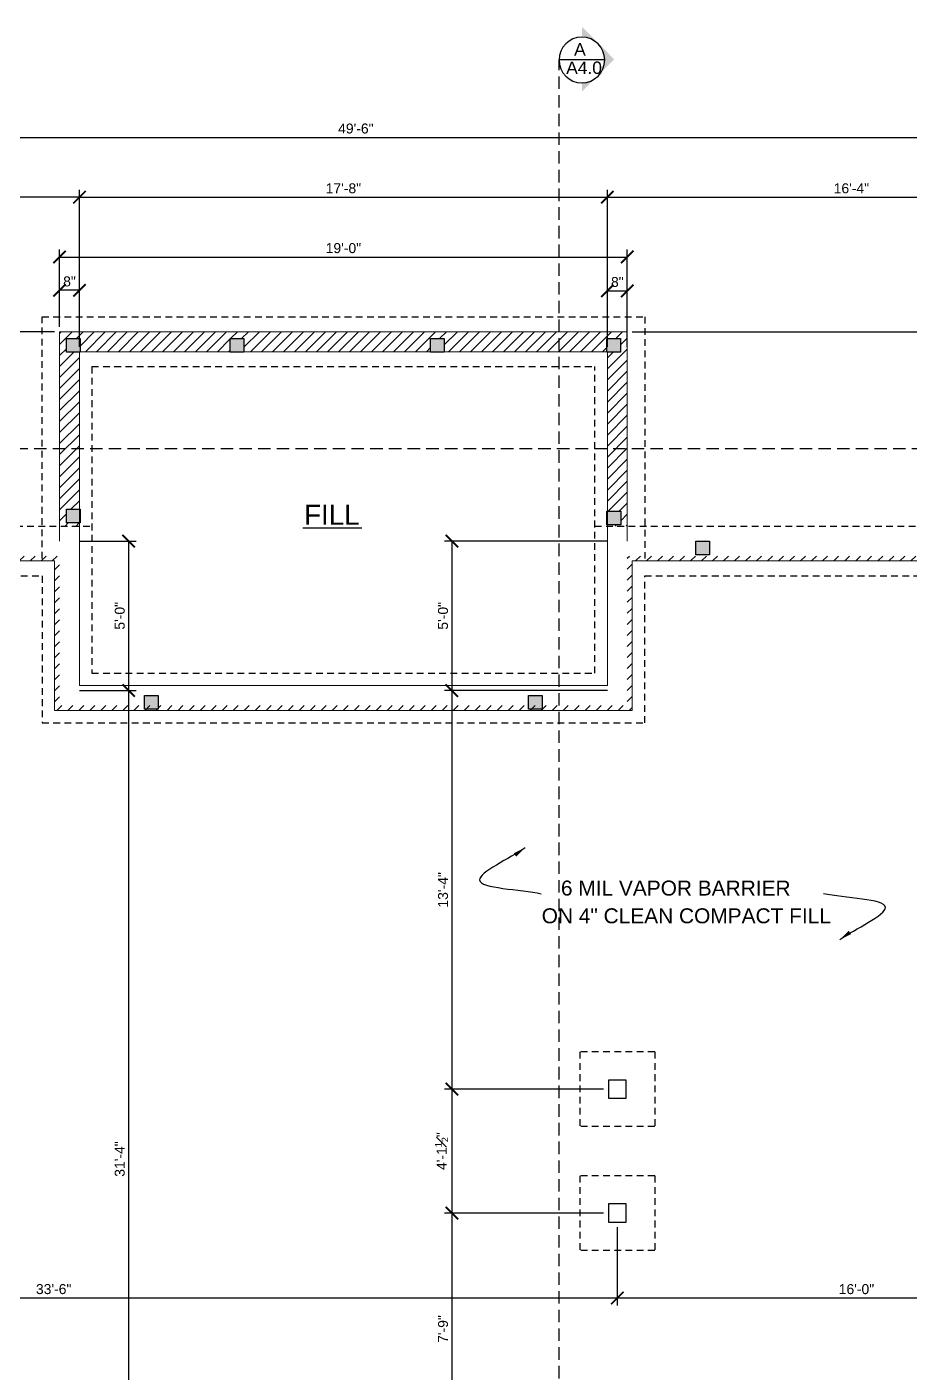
# Model space of a CAD drawing. Header units: inches. Extents: x -28708 to -16583, y 64755 to 66587.
# Drawn here: x -26101 to -25746, y 66046 to 66587 of the extents above; entities that cross this region are included whole.
import ezdxf

# ---------------------------------------------------------------- set-up
doc = ezdxf.new("R2010")
doc.units = ezdxf.units.IN
doc.header["$LTSCALE"] = 20
doc.header["$MEASUREMENT"] = 0
for name, pattern in [('HIDDEN', [0.375, 0.25, -0.125]), ('Large Dash Small Space', [12, 4.5, -3, 4.5]), ('Solid', [0])]:
    doc.linetypes.add(name, pattern=pattern)
for name, color, linetype in [('CALLOUTS', 4, 'Continuous'), ('COLUMNS', 4, 'Continuous'), ('DIM', 2, 'Continuous'), ('FOOTING', 5, 'Continuous'), ('HATCH', 9, 'Continuous'), ('TEXT', 3, 'Continuous')]:
    doc.layers.add(name, color=color, linetype=linetype)
doc.layers.add('SPWALL_OUTLINE', color=7, linetype='Continuous', lineweight=0)
doc.styles.add('0.25 INCH', font='arial.ttf', dxfattribs={"height": 4})
doc.styles.add('Arial', font='arial.ttf')
doc.dimstyles.new('0.25 INCH', dxfattribs={"dimtxt": 4, "dimasz": 5, "dimexe": 3, "dimexo": 2, "dimgap": 1.5, "dimtad": 1, "dimdec": 3, "dimzin": 3, "dimdsep": 46, "dimlunit": 4, "dimtxsty": '0.25 INCH', "dimblk": 'ARCHTICK', "dimcen": 0.09, "dimclrd": 95, "dimclre": 8, "dimclrt": 30, "dimadec": 0, "dimazin": 0, "dimtfac": 0.65, "dimtdec": 3, "dimtofl": 0, "dimtmove": 2, "dimatfit": 3, "dimfxl": 0.18, "dimfrac": 1, "dimtolj": 1, "dimtzin": 0, "dimlwd": -1, "dimlwe": -1, "dimarcsym": 0})
pattern_1 = [(45, (-1899.738, -4423.2097), (-2.20970869, 2.20970869), [])]

# ---------------------------------------------------------------- blocks, each defined once
blk = doc.blocks.new('_ArchTick')
at = {"color": 0, "linetype": 'ByBlock', "const_width": 0.15}
blk.add_lwpolyline([(-0.5, -0.5), (0.5, 0.5)], dxfattribs=at)
blk = doc.blocks.new('*D490')
at = {"layer": 'DEFPOINTS', "color": 0, "linetype": 'ByBlock', "lineweight": -2, "transparency": 16777216}
for p in [(-25859.94, 66494.22), (-26087.94, 66464.22), (-25859.94, 66464.22)]:
    blk.add_point(p, dxfattribs=at)
at = {"layer": 'DIM', "color": 8, "transparency": 16777216}
for p, q in [((-26087.94, 66466.22), (-26087.94, 66497.22)), ((-25859.94, 66466.22), (-25859.94, 66497.22))]:
    blk.add_line(p, q, dxfattribs=at)
at = {"layer": 'DIM', "color": 95, "transparency": 16777216}
blk.add_line((-26087.94, 66494.22), (-25859.94, 66494.22), dxfattribs=at)
at = {"layer": 'DIM', "color": 95, "linetype": 'ByBlock', "transparency": 16777216, "xscale": 5, "yscale": 5, "zscale": 5, "rotation": 180}
blk.add_blockref('_ArchTick', (-26087.94, 66494.22), dxfattribs=at)
at = {"layer": 'DIM', "color": 95, "linetype": 'ByBlock', "transparency": 16777216, "xscale": 5, "yscale": 5, "zscale": 5}
blk.add_blockref('_ArchTick', (-25859.94, 66494.22), dxfattribs=at)
at = {"layer": 'DIM', "color": 30, "linetype": 'ByBlock', "lineweight": -2, "transparency": 16777216, "insert": (-25973.94, 66497.77), "char_height": 4, "attachment_point": 5, "style": 'Arial'}
blk.add_mtext('\\A1;19\'-0"', dxfattribs=at)
blk = doc.blocks.new('*D491')
at = {"layer": 'DEFPOINTS', "color": 0, "linetype": 'ByBlock', "lineweight": -2, "transparency": 16777216}
for p in [(-26087.94, 66480.85), (-26087.94, 66464.22), (-26079.94, 66456.22)]:
    blk.add_point(p, dxfattribs=at)
at = {"layer": 'DIM', "color": 8, "transparency": 16777216}
for p, q in [((-26087.94, 66466.22), (-26087.94, 66483.85)), ((-26079.94, 66458.22), (-26079.94, 66483.85))]:
    blk.add_line(p, q, dxfattribs=at)
at = {"layer": 'DIM', "color": 95, "transparency": 16777216}
blk.add_line((-26079.94, 66480.85), (-26087.94, 66480.85), dxfattribs=at)
at = {"layer": 'DIM', "color": 95, "linetype": 'ByBlock', "transparency": 16777216, "xscale": 5, "yscale": 5, "zscale": 5, "rotation": 180}
blk.add_blockref('_ArchTick', (-26087.94, 66480.85), dxfattribs=at)
at = {"layer": 'DIM', "color": 95, "linetype": 'ByBlock', "transparency": 16777216, "xscale": 5, "yscale": 5, "zscale": 5}
blk.add_blockref('_ArchTick', (-26079.94, 66480.85), dxfattribs=at)
at = {"layer": 'DIM', "color": 30, "linetype": 'ByBlock', "lineweight": -2, "transparency": 16777216, "insert": (-26083.94, 66484.4), "char_height": 4, "attachment_point": 5, "style": 'Arial'}
blk.add_mtext('\\A1;8"', dxfattribs=at)
blk = doc.blocks.new('*D492')
at = {"layer": 'DEFPOINTS', "color": 0, "linetype": 'ByBlock', "lineweight": -2, "transparency": 16777216}
for p in [(-25859.94, 66480.63), (-25867.94, 66456.22), (-25859.94, 66456.22)]:
    blk.add_point(p, dxfattribs=at)
at = {"layer": 'DIM', "color": 8, "transparency": 16777216}
for p, q in [((-25867.94, 66458.22), (-25867.94, 66483.63)), ((-25859.94, 66458.22), (-25859.94, 66483.63))]:
    blk.add_line(p, q, dxfattribs=at)
at = {"layer": 'DIM', "color": 95, "transparency": 16777216}
blk.add_line((-25867.94, 66480.63), (-25859.94, 66480.63), dxfattribs=at)
at = {"layer": 'DIM', "color": 95, "linetype": 'ByBlock', "transparency": 16777216, "xscale": 5, "yscale": 5, "zscale": 5, "rotation": 180}
blk.add_blockref('_ArchTick', (-25867.94, 66480.63), dxfattribs=at)
at = {"layer": 'DIM', "color": 95, "linetype": 'ByBlock', "transparency": 16777216, "xscale": 5, "yscale": 5, "zscale": 5}
blk.add_blockref('_ArchTick', (-25859.94, 66480.63), dxfattribs=at)
at = {"layer": 'DIM', "color": 30, "linetype": 'ByBlock', "lineweight": -2, "transparency": 16777216, "insert": (-25863.94, 66484.17), "char_height": 4, "attachment_point": 5, "style": 'Arial'}
blk.add_mtext('\\A1;8"', dxfattribs=at)
blk = doc.blocks.new('*D493')
at = {"layer": 'DEFPOINTS', "color": 0, "linetype": 'ByBlock', "lineweight": -2, "transparency": 16777216}
for p in [(-25867.94, 66518.22), (-26079.94, 66464.22), (-25867.94, 66464.22)]:
    blk.add_point(p, dxfattribs=at)
at = {"layer": 'DIM', "color": 8, "transparency": 16777216}
for p, q in [((-26079.94, 66466.22), (-26079.94, 66521.22)), ((-25867.94, 66466.22), (-25867.94, 66521.22))]:
    blk.add_line(p, q, dxfattribs=at)
at = {"layer": 'DIM', "color": 95, "transparency": 16777216}
blk.add_line((-26079.94, 66518.22), (-25867.94, 66518.22), dxfattribs=at)
at = {"layer": 'DIM', "color": 95, "linetype": 'ByBlock', "transparency": 16777216, "xscale": 5, "yscale": 5, "zscale": 5, "rotation": 180}
blk.add_blockref('_ArchTick', (-26079.94, 66518.22), dxfattribs=at)
at = {"layer": 'DIM', "color": 95, "linetype": 'ByBlock', "transparency": 16777216, "xscale": 5, "yscale": 5, "zscale": 5}
blk.add_blockref('_ArchTick', (-25867.94, 66518.22), dxfattribs=at)
at = {"layer": 'DIM', "color": 30, "linetype": 'ByBlock', "lineweight": -2, "transparency": 16777216, "insert": (-25973.94, 66521.77), "char_height": 4, "attachment_point": 5, "style": 'Arial'}
blk.add_mtext('\\A1;17\'-8"', dxfattribs=at)
blk = doc.blocks.new('*D494')
at = {"layer": 'DEFPOINTS', "color": 0, "linetype": 'ByBlock', "lineweight": -2, "transparency": 16777216}
for p in [(-25671.94, 66518.22), (-25867.94, 66464.22), (-25671.94, 66380.22)]:
    blk.add_point(p, dxfattribs=at)
at = {"layer": 'DIM', "color": 8, "transparency": 16777216}
for p, q in [((-25867.94, 66466.22), (-25867.94, 66521.22)), ((-25671.94, 66382.22), (-25671.94, 66521.22))]:
    blk.add_line(p, q, dxfattribs=at)
at = {"layer": 'DIM', "color": 95, "transparency": 16777216}
blk.add_line((-25867.94, 66518.22), (-25671.94, 66518.22), dxfattribs=at)
at = {"layer": 'DIM', "color": 95, "linetype": 'ByBlock', "transparency": 16777216, "xscale": 5, "yscale": 5, "zscale": 5, "rotation": 180}
blk.add_blockref('_ArchTick', (-25867.94, 66518.22), dxfattribs=at)
at = {"layer": 'DIM', "color": 95, "linetype": 'ByBlock', "transparency": 16777216, "xscale": 5, "yscale": 5, "zscale": 5}
blk.add_blockref('_ArchTick', (-25671.94, 66518.22), dxfattribs=at)
at = {"layer": 'DIM', "color": 30, "linetype": 'ByBlock', "lineweight": -2, "transparency": 16777216, "insert": (-25769.94, 66521.77), "char_height": 4, "attachment_point": 5, "style": 'Arial'}
blk.add_mtext('\\A1;16\'-4"', dxfattribs=at)
blk = doc.blocks.new('*D495')
at = {"layer": 'DEFPOINTS', "color": 0, "linetype": 'ByBlock', "lineweight": -2, "transparency": 16777216}
for p in [(-26265.94, 66518.22), (-26079.94, 66464.22), (-26265.94, 66380.22)]:
    blk.add_point(p, dxfattribs=at)
at = {"layer": 'DIM', "color": 8, "transparency": 16777216}
for p, q in [((-26265.94, 66382.22), (-26265.94, 66521.22)), ((-26079.94, 66466.22), (-26079.94, 66521.22))]:
    blk.add_line(p, q, dxfattribs=at)
at = {"layer": 'DIM', "color": 95, "transparency": 16777216}
blk.add_line((-26079.94, 66518.22), (-26265.94, 66518.22), dxfattribs=at)
at = {"layer": 'DIM', "color": 95, "linetype": 'ByBlock', "transparency": 16777216, "xscale": 5, "yscale": 5, "zscale": 5, "rotation": 180}
blk.add_blockref('_ArchTick', (-26265.94, 66518.22), dxfattribs=at)
at = {"layer": 'DIM', "color": 95, "linetype": 'ByBlock', "transparency": 16777216, "xscale": 5, "yscale": 5, "zscale": 5}
blk.add_blockref('_ArchTick', (-26079.94, 66518.22), dxfattribs=at)
at = {"layer": 'DIM', "color": 30, "linetype": 'ByBlock', "lineweight": -2, "transparency": 16777216, "insert": (-26172.94, 66521.77), "char_height": 4, "attachment_point": 5, "style": 'Arial'}
blk.add_mtext('\\A1;15\'-6"', dxfattribs=at)
blk = doc.blocks.new('*D496')
at = {"layer": 'DEFPOINTS', "color": 0, "linetype": 'ByBlock', "lineweight": -2, "transparency": 16777216}
for p in [(-25671.94, 66542.22), (-26265.94, 66380.22), (-25671.94, 66380.22)]:
    blk.add_point(p, dxfattribs=at)
at = {"layer": 'DIM', "color": 8, "transparency": 16777216}
for p, q in [((-26265.94, 66382.22), (-26265.94, 66545.22)), ((-25671.94, 66382.22), (-25671.94, 66545.22))]:
    blk.add_line(p, q, dxfattribs=at)
at = {"layer": 'DIM', "color": 95, "transparency": 16777216}
blk.add_line((-26265.94, 66542.22), (-25671.94, 66542.22), dxfattribs=at)
at = {"layer": 'DIM', "color": 95, "linetype": 'ByBlock', "transparency": 16777216, "xscale": 5, "yscale": 5, "zscale": 5, "rotation": 180}
blk.add_blockref('_ArchTick', (-26265.94, 66542.22), dxfattribs=at)
at = {"layer": 'DIM', "color": 95, "linetype": 'ByBlock', "transparency": 16777216, "xscale": 5, "yscale": 5, "zscale": 5}
blk.add_blockref('_ArchTick', (-25671.94, 66542.22), dxfattribs=at)
at = {"layer": 'DIM', "color": 30, "linetype": 'ByBlock', "lineweight": -2, "transparency": 16777216, "insert": (-25968.94, 66545.77), "char_height": 4, "attachment_point": 5, "style": 'Arial'}
blk.add_mtext('\\A1;49\'-6"', dxfattribs=at)
blk = doc.blocks.new('*D497')
at = {"layer": 'DEFPOINTS', "color": 0, "linetype": 'ByBlock', "lineweight": -2, "transparency": 16777216}
for p in [(-26087.94, 66464.22), (-26325.99, 66380.22), (-26265.94, 66380.22)]:
    blk.add_point(p, dxfattribs=at)
at = {"layer": 'DIM', "color": 8, "transparency": 16777216}
for p, q in [((-26089.94, 66464.22), (-26328.99, 66464.22)), ((-26267.94, 66380.22), (-26328.99, 66380.22))]:
    blk.add_line(p, q, dxfattribs=at)
at = {"layer": 'DIM', "color": 95, "transparency": 16777216}
blk.add_line((-26325.99, 66464.22), (-26325.99, 66380.22), dxfattribs=at)
at = {"layer": 'DIM', "color": 95, "linetype": 'ByBlock', "transparency": 16777216, "xscale": 5, "yscale": 5, "zscale": 5}
for p, rotation in [((-26325.99, 66464.22), 90), ((-26325.99, 66380.22), 270)]:
    blk.add_blockref('_ArchTick', p, dxfattribs=dict(at, rotation=rotation))
at = {"layer": 'DIM', "color": 30, "linetype": 'ByBlock', "lineweight": -2, "transparency": 16777216, "insert": (-26329.54, 66422.22), "char_height": 4, "attachment_point": 5, "rotation": 90, "style": 'Arial'}
blk.add_mtext('\\A1;7\'-0"', dxfattribs=at)
blk = doc.blocks.new('*D500')
at = {"layer": 'DEFPOINTS', "color": 0, "linetype": 'ByBlock', "lineweight": -2, "transparency": 16777216}
for p in [(-26087.94, 66464.22), (-26349.99, 65660.22), (-26265.94, 65660.22)]:
    blk.add_point(p, dxfattribs=at)
at = {"layer": 'DIM', "color": 8, "transparency": 16777216}
for p, q in [((-26089.94, 66464.22), (-26352.99, 66464.22)), ((-26267.94, 65660.22), (-26352.99, 65660.22))]:
    blk.add_line(p, q, dxfattribs=at)
at = {"layer": 'DIM', "color": 95, "transparency": 16777216}
blk.add_line((-26349.99, 66464.22), (-26349.99, 65660.22), dxfattribs=at)
at = {"layer": 'DIM', "color": 95, "linetype": 'ByBlock', "transparency": 16777216, "xscale": 5, "yscale": 5, "zscale": 5}
for p, rotation in [((-26349.99, 66464.22), 90), ((-26349.99, 65660.22), 270)]:
    blk.add_blockref('_ArchTick', p, dxfattribs=dict(at, rotation=rotation))
at = {"layer": 'DIM', "color": 30, "linetype": 'ByBlock', "lineweight": -2, "transparency": 16777216, "insert": (-26353.54, 66062.22), "char_height": 4, "attachment_point": 5, "rotation": 90, "style": 'Arial'}
blk.add_mtext('\\A1;67\'-0"', dxfattribs=at)
blk = doc.blocks.new('*D507')
at = {"layer": 'DEFPOINTS', "color": 0, "linetype": 'ByBlock', "lineweight": -2, "transparency": 16777216}
for p in [(-25859.94, 66464.22), (-25671.94, 66380.22), (-25641.94, 66380.22)]:
    blk.add_point(p, dxfattribs=at)
at = {"layer": 'DIM', "color": 8, "transparency": 16777216}
for p, q in [((-25857.94, 66464.22), (-25638.94, 66464.22)), ((-25669.94, 66380.22), (-25638.94, 66380.22))]:
    blk.add_line(p, q, dxfattribs=at)
at = {"layer": 'DIM', "color": 95, "transparency": 16777216}
blk.add_line((-25641.94, 66464.22), (-25641.94, 66380.22), dxfattribs=at)
at = {"layer": 'DIM', "color": 95, "linetype": 'ByBlock', "transparency": 16777216, "xscale": 5, "yscale": 5, "zscale": 5}
for p, rotation in [((-25641.94, 66464.22), 90), ((-25641.94, 66380.22), 270)]:
    blk.add_blockref('_ArchTick', p, dxfattribs=dict(at, rotation=rotation))
at = {"layer": 'DIM', "color": 30, "linetype": 'ByBlock', "lineweight": -2, "transparency": 16777216, "insert": (-25645.48, 66422.22), "char_height": 4, "attachment_point": 5, "rotation": 90, "style": 'Arial'}
blk.add_mtext('\\A1;7\'-0"', dxfattribs=at)
blk = doc.blocks.new('*D511')
at = {"layer": 'DEFPOINTS', "color": 0, "linetype": 'ByBlock', "lineweight": -2, "transparency": 16777216}
for p in [(-25859.94, 66464.22), (-25617.94, 66464.22), (-25671.94, 65708.22)]:
    blk.add_point(p, dxfattribs=at)
at = {"layer": 'DIM', "color": 8, "transparency": 16777216}
for p, q in [((-25857.94, 66464.22), (-25614.94, 66464.22)), ((-25669.94, 65708.22), (-25614.94, 65708.22))]:
    blk.add_line(p, q, dxfattribs=at)
at = {"layer": 'DIM', "color": 95, "transparency": 16777216}
blk.add_line((-25617.94, 65708.22), (-25617.94, 66464.22), dxfattribs=at)
at = {"layer": 'DIM', "color": 95, "linetype": 'ByBlock', "transparency": 16777216, "xscale": 5, "yscale": 5, "zscale": 5}
for p, rotation in [((-25617.94, 66464.22), 90), ((-25617.94, 65708.22), 270)]:
    blk.add_blockref('_ArchTick', p, dxfattribs=dict(at, rotation=rotation))
at = {"layer": 'DIM', "color": 30, "linetype": 'ByBlock', "lineweight": -2, "transparency": 16777216, "insert": (-25621.49, 66086.22), "char_height": 4, "attachment_point": 5, "rotation": 90, "style": 'Arial'}
blk.add_mtext('\\A1;63\'-0"', dxfattribs=at)
blk = doc.blocks.new('*D487')
at = {"layer": 'DEFPOINTS', "color": 0, "linetype": 'ByBlock', "lineweight": -2, "transparency": 16777216}
for p in [(-26081.94, 66380.22), (-26081.94, 66320.22), (-26060.19, 66320.22)]:
    blk.add_point(p, dxfattribs=at)
at = {"layer": 'DIM', "color": 8, "transparency": 16777216}
for p, q in [((-26079.94, 66380.22), (-26057.19, 66380.22)), ((-26079.94, 66320.22), (-26057.19, 66320.22))]:
    blk.add_line(p, q, dxfattribs=at)
at = {"layer": 'DIM', "color": 95, "transparency": 16777216}
blk.add_line((-26060.19, 66380.22), (-26060.19, 66320.22), dxfattribs=at)
at = {"layer": 'DIM', "color": 95, "linetype": 'ByBlock', "transparency": 16777216, "xscale": 5, "yscale": 5, "zscale": 5}
for p, rotation in [((-26060.19, 66380.22), 90), ((-26060.19, 66320.22), 270)]:
    blk.add_blockref('_ArchTick', p, dxfattribs=dict(at, rotation=rotation))
at = {"layer": 'DIM', "color": 30, "linetype": 'ByBlock', "lineweight": -2, "transparency": 16777216, "insert": (-26063.74, 66350.22), "char_height": 4, "attachment_point": 5, "rotation": 90, "style": 'Arial'}
blk.add_mtext('\\A1;5\'-0"', dxfattribs=at)
blk = doc.blocks.new('*D488')
at = {"layer": 'DEFPOINTS', "color": 0, "linetype": 'ByBlock', "lineweight": -2, "transparency": 16777216}
for p in [(-26081.94, 66320.22), (-26066.11, 65944.22), (-26060.19, 65944.22)]:
    blk.add_point(p, dxfattribs=at)
at = {"layer": 'DIM', "color": 8, "transparency": 16777216}
for p, q in [((-26079.94, 66320.22), (-26057.19, 66320.22)), ((-26064.11, 65944.22), (-26057.19, 65944.22))]:
    blk.add_line(p, q, dxfattribs=at)
at = {"layer": 'DIM', "color": 95, "transparency": 16777216}
blk.add_line((-26060.19, 66320.22), (-26060.19, 65944.22), dxfattribs=at)
at = {"layer": 'DIM', "color": 95, "linetype": 'ByBlock', "transparency": 16777216, "xscale": 5, "yscale": 5, "zscale": 5}
for p, rotation in [((-26060.19, 66320.22), 90), ((-26060.19, 65944.22), 270)]:
    blk.add_blockref('_ArchTick', p, dxfattribs=dict(at, rotation=rotation))
at = {"layer": 'DIM', "color": 30, "linetype": 'ByBlock', "lineweight": -2, "transparency": 16777216, "insert": (-26063.74, 66132.22), "char_height": 4, "attachment_point": 5, "rotation": 90, "style": 'Arial'}
blk.add_mtext('\\A1;31\'-4"', dxfattribs=at)
blk = doc.blocks.new('*D520')
at = {"layer": 'DEFPOINTS', "color": 0, "linetype": 'ByBlock', "lineweight": -2, "transparency": 16777216}
for p in [(-25863.94, 66106.85), (-26265.94, 66091.01), (-25863.94, 66076.44)]:
    blk.add_point(p, dxfattribs=at)
at = {"layer": 'DIM', "color": 8, "transparency": 16777216}
for p, q in [((-25863.94, 66104.85), (-25863.94, 66073.44)), ((-26265.94, 66089.01), (-26265.94, 66073.44))]:
    blk.add_line(p, q, dxfattribs=at)
at = {"layer": 'DIM', "color": 95, "transparency": 16777216}
blk.add_line((-26265.94, 66076.44), (-25863.94, 66076.44), dxfattribs=at)
at = {"layer": 'DIM', "color": 95, "linetype": 'ByBlock', "transparency": 16777216, "xscale": 5, "yscale": 5, "zscale": 5, "rotation": 180}
blk.add_blockref('_ArchTick', (-26265.94, 66076.44), dxfattribs=at)
at = {"layer": 'DIM', "color": 95, "linetype": 'ByBlock', "transparency": 16777216, "xscale": 5, "yscale": 5, "zscale": 5}
blk.add_blockref('_ArchTick', (-25863.94, 66076.44), dxfattribs=at)
at = {"layer": 'DIM', "color": 30, "linetype": 'ByBlock', "lineweight": -2, "transparency": 16777216, "insert": (-26090.29, 66079.98), "char_height": 4, "attachment_point": 5, "style": '0.25 INCH'}
blk.add_mtext('\\A1;33\'-6"', dxfattribs=at)
blk = doc.blocks.new('*D521')
at = {"layer": 'DEFPOINTS', "color": 0, "linetype": 'ByBlock', "lineweight": -2, "transparency": 16777216}
for p in [(-25863.94, 66106.85), (-25671.88, 66093.11), (-25671.88, 66076.44)]:
    blk.add_point(p, dxfattribs=at)
at = {"layer": 'DIM', "color": 8, "transparency": 16777216}
for p, q in [((-25863.94, 66104.85), (-25863.94, 66073.44)), ((-25671.88, 66091.11), (-25671.88, 66073.44))]:
    blk.add_line(p, q, dxfattribs=at)
at = {"layer": 'DIM', "color": 95, "transparency": 16777216}
blk.add_line((-25863.94, 66076.44), (-25671.88, 66076.44), dxfattribs=at)
at = {"layer": 'DIM', "color": 95, "linetype": 'ByBlock', "transparency": 16777216, "xscale": 5, "yscale": 5, "zscale": 5, "rotation": 180}
blk.add_blockref('_ArchTick', (-25863.94, 66076.44), dxfattribs=at)
at = {"layer": 'DIM', "color": 95, "linetype": 'ByBlock', "transparency": 16777216, "xscale": 5, "yscale": 5, "zscale": 5}
blk.add_blockref('_ArchTick', (-25671.88, 66076.44), dxfattribs=at)
at = {"layer": 'DIM', "color": 30, "linetype": 'ByBlock', "lineweight": -2, "transparency": 16777216, "insert": (-25767.91, 66079.98), "char_height": 4, "attachment_point": 5, "style": '0.25 INCH'}
blk.add_mtext('\\A1;16\'-0"', dxfattribs=at)
blk = doc.blocks.new('*D522')
at = {"layer": 'DEFPOINTS', "color": 0, "linetype": 'ByBlock', "lineweight": -2, "transparency": 16777216}
for p in [(-25865.94, 66380.22), (-25930.39, 66320.22), (-25865.94, 66320.22)]:
    blk.add_point(p, dxfattribs=at)
at = {"layer": 'DIM', "color": 8, "transparency": 16777216}
for p, q in [((-25867.94, 66380.22), (-25933.39, 66380.22)), ((-25867.94, 66320.22), (-25933.39, 66320.22))]:
    blk.add_line(p, q, dxfattribs=at)
at = {"layer": 'DIM', "color": 95, "transparency": 16777216}
blk.add_line((-25930.39, 66380.22), (-25930.39, 66320.22), dxfattribs=at)
at = {"layer": 'DIM', "color": 95, "linetype": 'ByBlock', "transparency": 16777216, "xscale": 5, "yscale": 5, "zscale": 5}
for p, rotation in [((-25930.39, 66380.22), 90), ((-25930.39, 66320.22), 270)]:
    blk.add_blockref('_ArchTick', p, dxfattribs=dict(at, rotation=rotation))
at = {"layer": 'DIM', "color": 30, "linetype": 'ByBlock', "lineweight": -2, "transparency": 16777216, "insert": (-25933.93, 66350.22), "char_height": 4, "attachment_point": 5, "rotation": 90, "style": '0.25 INCH'}
blk.add_mtext('\\A1;5\'-0"', dxfattribs=at)
blk = doc.blocks.new('*D523')
at = {"layer": 'DEFPOINTS', "color": 0, "linetype": 'ByBlock', "lineweight": -2, "transparency": 16777216}
for p in [(-25865.94, 66320.22), (-25930.39, 66160.26), (-25867.54, 66160.26)]:
    blk.add_point(p, dxfattribs=at)
at = {"layer": 'DIM', "color": 8, "transparency": 16777216}
for p, q in [((-25867.94, 66320.22), (-25933.39, 66320.22)), ((-25869.54, 66160.26), (-25933.39, 66160.26))]:
    blk.add_line(p, q, dxfattribs=at)
at = {"layer": 'DIM', "color": 95, "transparency": 16777216}
blk.add_line((-25930.39, 66320.22), (-25930.39, 66160.26), dxfattribs=at)
at = {"layer": 'DIM', "color": 95, "linetype": 'ByBlock', "transparency": 16777216, "xscale": 5, "yscale": 5, "zscale": 5}
for p, rotation in [((-25930.39, 66320.22), 90), ((-25930.39, 66160.26), 270)]:
    blk.add_blockref('_ArchTick', p, dxfattribs=dict(at, rotation=rotation))
at = {"layer": 'DIM', "color": 30, "linetype": 'ByBlock', "lineweight": -2, "transparency": 16777216, "insert": (-25933.93, 66240.24), "char_height": 4, "attachment_point": 5, "rotation": 90, "style": '0.25 INCH'}
blk.add_mtext('\\A1;13\'-4"', dxfattribs=at)
blk = doc.blocks.new('*D524')
at = {"layer": 'DEFPOINTS', "color": 0, "linetype": 'ByBlock', "lineweight": -2, "transparency": 16777216}
for p in [(-25867.54, 66160.26), (-25930.39, 66110.51), (-25867.54, 66110.51)]:
    blk.add_point(p, dxfattribs=at)
at = {"layer": 'DIM', "color": 8, "transparency": 16777216}
for p, q in [((-25869.54, 66160.26), (-25933.39, 66160.26)), ((-25869.54, 66110.51), (-25933.39, 66110.51))]:
    blk.add_line(p, q, dxfattribs=at)
at = {"layer": 'DIM', "color": 95, "transparency": 16777216}
blk.add_line((-25930.39, 66160.26), (-25930.39, 66110.51), dxfattribs=at)
at = {"layer": 'DIM', "color": 95, "linetype": 'ByBlock', "transparency": 16777216, "xscale": 5, "yscale": 5, "zscale": 5}
for p, rotation in [((-25930.39, 66160.26), 90), ((-25930.39, 66110.51), 270)]:
    blk.add_blockref('_ArchTick', p, dxfattribs=dict(at, rotation=rotation))
at = {"layer": 'DIM', "color": 30, "linetype": 'ByBlock', "lineweight": -2, "transparency": 16777216, "insert": (-25934.5, 66135.39), "char_height": 4, "attachment_point": 5, "rotation": 90, "style": '0.25 INCH'}
blk.add_mtext('\\A1;4\'-1{\\H0.65x;\\S1#2;}"', dxfattribs=at)
blk = doc.blocks.new('*D525')
at = {"layer": 'DEFPOINTS', "color": 0, "linetype": 'ByBlock', "lineweight": -2, "transparency": 16777216}
for p in [(-25867.54, 66110.51), (-25930.39, 66017.47), (-25911.97, 66017.47)]:
    blk.add_point(p, dxfattribs=at)
at = {"layer": 'DIM', "color": 8, "transparency": 16777216}
for p, q in [((-25869.54, 66110.51), (-25933.39, 66110.51)), ((-25913.97, 66017.47), (-25933.39, 66017.47))]:
    blk.add_line(p, q, dxfattribs=at)
at = {"layer": 'DIM', "color": 95, "transparency": 16777216}
blk.add_line((-25930.39, 66110.51), (-25930.39, 66017.47), dxfattribs=at)
at = {"layer": 'DIM', "color": 95, "linetype": 'ByBlock', "transparency": 16777216, "xscale": 5, "yscale": 5, "zscale": 5}
for p, rotation in [((-25930.39, 66110.51), 90), ((-25930.39, 66017.47), 270)]:
    blk.add_blockref('_ArchTick', p, dxfattribs=dict(at, rotation=rotation))
at = {"layer": 'DIM', "color": 30, "linetype": 'ByBlock', "lineweight": -2, "transparency": 16777216, "insert": (-25933.93, 66063.99), "char_height": 4, "attachment_point": 5, "rotation": 90, "style": '0.25 INCH'}
blk.add_mtext('\\A1;7\'-9"', dxfattribs=at)
blk = doc.blocks.new('FFTG')
blk.add_line((9.17, 0), (-9.17, 0))
blk.add_circle((0, 0), 9.17)
at = {"style": '0.25 INCH'}
for tag, p in [('SEC.NO', (-5.39, 1.05)), ('SH.NO', (-5.23, -7.53))]:
    blk.add_attdef(tag, p, '', height=6, dxfattribs=at)

msp = doc.modelspace()

# ---------------------------------------------------------------- hatches: boundary and pattern name
at = {"layer": 'CALLOUTS'}
h = msp.add_hatch(color=256, dxfattribs=at)
h.paths.add_polyline_path([(-25871.6675, 66580.0778), (-25865.1829, 66573.5932), (-25871.6675, 66567.1086, 0.19891237), (-25868.9815, 66573.5932, 0.19891237)])
h.paths.add_polyline_path([(-25878.1522, 66560.624), (-25878.1522, 66564.4226, 0.19891237), (-25871.6675, 66567.1086)])
h.paths.add_polyline_path([(-25871.6675, 66580.0778, 0.19891237), (-25878.1522, 66582.7638), (-25878.1522, 66586.5624)])
at = {"layer": 'HATCH', "linetype": 'ByBlock', "lineweight": -2}
h = msp.add_hatch(color=256, dxfattribs=at)
h.dxf.hatch_style = 1
h.paths.add_polyline_path([(-26260.3752, 66367.5433), (-26265.8752, 66367.5433), (-26265.8752, 66362.0433), (-26260.3752, 66362.0433)])
h.paths.add_polyline_path([(-26230.9689, 66380.2237), (-26236.4689, 66380.2237), (-26236.4689, 66374.7308), (-26230.9689, 66374.7308)])
h.paths.add_polyline_path([(-26260.3752, 66247.942), (-26265.8752, 66247.942), (-26265.8752, 66242.442), (-26260.3752, 66242.442)])
h.paths.add_polyline_path([(-26260.4377, 66100.4808), (-26265.9377, 66100.4808), (-26265.9377, 66094.9808), (-26260.4377, 66094.9808)])
h.paths.add_polyline_path([(-26260.4377, 66130.2933), (-26265.9377, 66130.2933), (-26265.9377, 66124.7933), (-26260.4377, 66124.7933)])
h.paths.add_polyline_path([(-26236.2617, 65665.7242), (-26241.7617, 65665.7242), (-26241.7617, 65660.2242), (-26236.2617, 65660.2242)])
h.paths.add_polyline_path([(-26035.6992, 65665.7168), (-26041.1992, 65665.7168), (-26041.1992, 65660.2242), (-26035.6992, 65660.2242)])
h.paths.add_polyline_path([(-26007.9421, 65680.4899), (-26013.4377, 65680.4899), (-26013.4377, 65674.9899), (-26007.9421, 65674.9899)])
h.paths.add_polyline_path([(-25975.6877, 65716.2237), (-25981.1877, 65716.2237), (-25981.1877, 65710.9894), (-25975.6877, 65710.9894)])
h.paths.add_polyline_path([(-25928.5684, 65822.2237), (-25934.0684, 65822.2237), (-25934.0684, 65818.2308), (-25928.5684, 65818.2308)])
h.paths.add_polyline_path([(-25928.5684, 65823.7308), (-25934.0684, 65823.7308), (-25934.0684, 65822.2237), (-25928.5684, 65822.2237)])
h.paths.add_polyline_path([(-25874.7502, 65822.2237), (-25880.2502, 65822.2237), (-25880.2502, 65818.2308), (-25874.7502, 65818.2308)])
h.paths.add_polyline_path([(-25874.7502, 65823.7308), (-25880.2502, 65823.7308), (-25880.2502, 65822.2237), (-25874.7502, 65822.2237)])
h.paths.add_polyline_path([(-25785.9689, 65786.2237), (-25791.4689, 65786.2237), (-25791.4689, 65782.2308), (-25785.9689, 65782.2308)])
h.paths.add_polyline_path([(-25785.9689, 65787.7308), (-25791.4689, 65787.7308), (-25791.4689, 65786.2237), (-25785.9689, 65786.2237)])
h.paths.add_polyline_path([(-25673.5922, 65787.7687), (-25677.9421, 65787.7687), (-25677.9421, 65786.2237), (-25679.0922, 65786.2237), (-25679.0922, 65782.2687), (-25673.5922, 65782.2687)])
h.paths.add_polyline_path([(-25708.3752, 65786.2237), (-25713.8752, 65786.2237), (-25713.8752, 65782.2308), (-25708.3752, 65782.2308)])
h.paths.add_polyline_path([(-25708.3752, 65787.7308), (-25713.8752, 65787.7308), (-25713.8752, 65786.2237), (-25708.3752, 65786.2237)])
h.paths.add_polyline_path([(-25677.9421, 65787.7687), (-25679.0922, 65787.7687), (-25679.0922, 65786.2237), (-25677.9421, 65786.2237)], flags=17)
h.paths.add_polyline_path([(-25674.6791, 65716.4894), (-25679.9421, 65716.4894), (-25679.9421, 65716.2237), (-25680.1791, 65716.2237), (-25680.1791, 65710.9894), (-25674.6791, 65710.9894)])
h.paths.add_polyline_path([(-25823.6877, 65716.2237), (-25829.1877, 65716.2237), (-25829.1877, 65711.3106), (-25823.6877, 65711.3106)])
h.paths.add_polyline_path([(-25823.6877, 65716.8106), (-25829.1877, 65716.8106), (-25829.1877, 65716.2237), (-25823.6877, 65716.2237)])
h.paths.add_polyline_path([(-25860.1791, 65716.2237), (-25865.6791, 65716.2237), (-25865.6791, 65710.9894), (-25860.1791, 65710.9894)])
h.paths.add_polyline_path([(-25860.1791, 65716.4894), (-25865.6791, 65716.4894), (-25865.6791, 65716.2237), (-25860.1791, 65716.2237)])
h.paths.add_polyline_path([(-25671.9421, 65936.2274), (-25677.4391, 65936.2274), (-25677.4391, 65930.7274), (-25671.9421, 65930.7274)])
h.paths.add_polyline_path([(-25671.9421, 65950.1058), (-25677.4421, 65950.1058), (-25677.4421, 65944.6058), (-25671.9421, 65944.6058)])
h.paths.add_polyline_path([(-25671.9421, 66015.7308), (-25677.3752, 66015.7308), (-25677.3752, 66010.2308), (-25671.9421, 66010.2308)])
h.paths.add_polyline_path([(-25671.9421, 66098.6058), (-25677.3752, 66098.6058), (-25677.3752, 66093.1058), (-25671.9421, 66093.1058)])
h.paths.add_polyline_path([(-25671.9421, 66141.4808), (-25677.3752, 66141.4808), (-25677.3752, 66135.9808), (-25671.9421, 66135.9808)])
h.paths.add_polyline_path([(-25671.9421, 66184.4808), (-25677.3752, 66184.4808), (-25677.3752, 66178.9808), (-25671.9421, 66178.9808)])
h.paths.add_polyline_path([(-25671.9421, 66267.7933), (-25677.4421, 66267.7933), (-25677.4421, 66262.2933), (-25671.9421, 66262.2933)])
h.paths.add_polyline_path([(-25671.9421, 66348.1058), (-25677.4421, 66348.1058), (-25677.4421, 66342.6058), (-25671.9421, 66342.6058)])
h.paths.add_polyline_path([(-25707.1877, 66380.2237), (-25712.6877, 66380.2237), (-25712.6877, 66374.7237), (-25707.1877, 66374.7237)])
h.paths.add_polyline_path([(-25826.9689, 66380.2237), (-25832.4689, 66380.2237), (-25832.4689, 66374.7237), (-25826.9689, 66374.7237)])
h.paths.add_polyline_path([(-25862.5897, 66392.2001), (-25867.9421, 66392.2001), (-25867.9421, 66386.7001), (-25862.5897, 66386.7001)])
h.paths.add_polyline_path([(-25894.1564, 66318.2308), (-25899.6564, 66318.2308), (-25899.6564, 66314.2237), (-25894.1564, 66314.2237)])
h.paths.add_polyline_path([(-25894.1564, 66314.2237), (-25899.6564, 66314.2237), (-25899.6564, 66312.7308), (-25894.1564, 66312.7308)])
h.paths.add_polyline_path([(-26048.2814, 66318.2308), (-26053.7814, 66318.2308), (-26053.7814, 66314.2237), (-26048.2814, 66314.2237)])
h.paths.add_polyline_path([(-26048.2814, 66314.2237), (-26053.7814, 66314.2237), (-26053.7814, 66312.7308), (-26048.2814, 66312.7308)])
h.paths.add_polyline_path([(-26111.1877, 66380.2237), (-26116.6877, 66380.2237), (-26116.6877, 66374.7237), (-26111.1877, 66374.7237)])
h.paths.add_polyline_path([(-26079.9421, 66392.9808), (-26085.1987, 66392.9808), (-26085.1987, 66387.4808), (-26079.9421, 66387.4808)])
h.paths.add_polyline_path([(-26079.6987, 66461.4794), (-26085.1987, 66461.4794), (-26085.1987, 66455.9794), (-26079.9421, 66455.9794), (-26079.9421, 66456.2237), (-26079.6987, 66456.2237)])
h.paths.add_polyline_path([(-26013.9249, 66461.4794), (-26019.4249, 66461.4794), (-26019.4249, 66456.2237), (-26013.9249, 66456.2237)])
h.paths.add_polyline_path([(-25933.4256, 66461.4794), (-25938.9256, 66461.4794), (-25938.9256, 66456.2237), (-25933.4256, 66456.2237)])
h.paths.add_polyline_path([(-25862.6766, 66461.4794), (-25868.1766, 66461.4794), (-25868.1766, 66456.2237), (-25867.9421, 66456.2237), (-25867.9421, 66455.9794), (-25862.6766, 66455.9794)])
at = {"layer": 'SPWALL_OUTLINE', "linetype": 'ByBlock', "lineweight": -2}
h = msp.add_hatch(dxfattribs=at)
h.set_pattern_fill('ANSI31', color=256, scale=25)
h.set_pattern_definition(pattern_1)
h.paths.add_polyline_path([(-26019.4249, 66461.4794), (-26013.9249, 66461.4794), (-26013.9249, 66456.2237), (-25938.9256, 66456.2237), (-25938.9256, 66461.4794), (-25933.4256, 66461.4794), (-25933.4256, 66456.2237), (-25868.1766, 66456.2237), (-25868.1766, 66461.4794), (-25862.6766, 66461.4794), (-25862.6766, 66455.9794), (-25867.9421, 66455.9794), (-25867.9421, 66392.2001), (-25862.5897, 66392.2001), (-25862.5897, 66386.7001), (-25867.9421, 66386.7001), (-25867.9421, 66386.2237), (-25859.9421, 66386.2237), (-25859.9421, 66464.2237), (-26087.9421, 66464.2237), (-26087.9421, 66386.2237), (-26079.9421, 66386.2237), (-26079.9421, 66387.4808), (-26085.1987, 66387.4808), (-26085.1987, 66392.9808), (-26079.9421, 66392.9808), (-26079.9421, 66455.9794), (-26085.1987, 66455.9794), (-26085.1987, 66461.4794), (-26079.6987, 66461.4794), (-26079.6987, 66456.2237), (-26019.4249, 66456.2237)])
h = msp.add_hatch(dxfattribs=at)
h.set_pattern_fill('ANSI31', color=256, scale=25)
h.set_pattern_definition(pattern_1)
h.paths.add_polyline_path([(-26087.9421, 66374.2237), (-26259.9421, 66374.2237), (-26259.9421, 65950.2237), (-26007.9421, 65950.2237), (-26007.9421, 65822.2237), (-25821.9439, 65822.2237), (-25821.9329, 65786.2237), (-25677.9421, 65786.2237), (-25677.9421, 66374.2237), (-25859.9421, 66374.2237), (-25859.9421, 66314.2237), (-26087.9421, 66314.2237)])
h.paths.add_polyline_path([(-26089.9421, 66372.2237), (-26089.9421, 66312.2237), (-25857.9421, 66312.2237), (-25857.9421, 66372.2237), (-25679.9421, 66372.2237), (-25679.9421, 65788.2237), (-25819.9421, 65788.2237), (-25819.9421, 65824.2237), (-26005.9421, 65824.2237), (-26005.9421, 65952.2237), (-26257.9421, 65952.2237), (-26257.9421, 66372.2237)], flags=16)
h.paths.add_polyline_path([(-26251.9421, 66366.2237), (-26094.9421, 66366.2237), (-26094.9421, 66307.2237), (-25852.9421, 66307.2237), (-25852.9421, 66366.2237), (-25685.9421, 66366.2237), (-25685.9421, 65793.2237), (-25814.9421, 65793.2237), (-25814.9421, 65829.2237), (-26000.9421, 65829.2237), (-26000.9421, 65957.2237), (-26251.9421, 65957.2237)], flags=0)
h.paths.add_polyline_path([(-26097.9384, 66126.987), (-26067.9389, 66126.987), (-26067.9389, 66096.9875), (-26097.9384, 66096.9875)], flags=0)
h.paths.add_polyline_path([(-26086.5371, 66115.6837), (-26079.3366, 66115.6837), (-26079.3366, 66108.3663), (-26086.5371, 66108.3663)], flags=0)
h.paths.add_polyline_path([(-25878.9374, 66175.221), (-25848.9379, 66175.221), (-25848.9379, 66145.2215), (-25878.9374, 66145.2215)], flags=0)
h.paths.add_polyline_path([(-25867.5361, 66163.9177), (-25860.3356, 66163.9177), (-25860.3356, 66156.6003), (-25867.5361, 66156.6003)], flags=0)
h.paths.add_polyline_path([(-25878.9374, 66125.4757), (-25848.9379, 66125.4757), (-25848.9379, 66095.4762), (-25878.9374, 66095.4762)], flags=0)
h.paths.add_polyline_path([(-25867.5361, 66114.1723), (-25860.3356, 66114.1723), (-25860.3356, 66106.8549), (-25867.5361, 66106.8549)], flags=0)
h.paths.add_polyline_path([(-25919.4475, 66025.4737), (-25795.9495, 66025.4737), (-25795.9495, 66009.4737), (-25919.4475, 66009.4737)], flags=0)
h.paths.add_polyline_path([(-25913.4475, 66019.4737), (-25801.9495, 66019.4737), (-25801.9495, 66015.4737), (-25913.4475, 66015.4737)], flags=0)
h.paths.add_polyline_path([(-25918.1761, 65983.4737), (-25795.6995, 65983.4737), (-25795.6995, 65967.4737), (-25918.1761, 65967.4737)], flags=0)
h.paths.add_polyline_path([(-25912.1761, 65977.4737), (-25801.6995, 65977.4737), (-25801.6995, 65973.4737), (-25912.1761, 65973.4737)], flags=0)
h.paths.add_polyline_path([(-25894.4273, 65947.6863), (-25864.4278, 65947.6863), (-25864.4278, 65941.4737), (-25816.9374, 65941.4737), (-25816.9374, 65948.9085), (-25786.9379, 65948.9085), (-25786.9379, 65918.909), (-25816.9374, 65918.909), (-25816.9374, 65925.4737), (-25864.4278, 65925.4737), (-25864.4278, 65917.6868), (-25894.4273, 65917.6868)], flags=0)
h.paths.add_polyline_path([(-25883.0685, 65936.403), (-25875.7451, 65936.403), (-25875.7477, 65935.4737), (-25805.5847, 65935.4737), (-25805.5786, 65937.6252), (-25798.2552, 65937.6252), (-25798.276, 65930.2894), (-25805.5994, 65930.2894), (-25805.596, 65931.4737), (-25875.7591, 65931.4737), (-25875.7659, 65929.0672), (-25883.0893, 65929.0672)], flags=0)

# ---------------------------------------------------------------- linework, layer by layer
at = {"layer": 'CALLOUTS', "linetype": 'HIDDEN'}
for p, q in [((-25887.3563, 65579.1829), (-25887.3563, 66573.3012)), ((-26300.672, 66417.3055), (-25583.8636, 66417.3055))]:
    msp.add_line(p, q, dxfattribs=at)
at = {"layer": 'COLUMNS', "linetype": 'ByBlock', "lineweight": -2}
for points in [[(-26085.1987, 66461.4794), (-26079.6987, 66461.4794), (-26079.6987, 66455.9794), (-26085.1987, 66455.9794)], [(-26019.4249, 66461.4794), (-26013.9249, 66461.4794), (-26013.9249, 66455.9794), (-26019.4249, 66455.9794)], [(-25938.9256, 66461.4794), (-25933.4256, 66461.4794), (-25933.4256, 66455.9794), (-25938.9256, 66455.9794)], [(-25868.1766, 66461.4794), (-25862.6766, 66461.4794), (-25862.6766, 66455.9794), (-25868.1766, 66455.9794)], [(-26085.1987, 66392.9808), (-26079.6987, 66392.9808), (-26079.6987, 66387.4808), (-26085.1987, 66387.4808)], [(-25868.0897, 66392.2001), (-25862.5897, 66392.2001), (-25862.5897, 66386.7001), (-25868.0897, 66386.7001)], [(-25832.4689, 66380.2237), (-25826.9689, 66380.2237), (-25826.9689, 66374.7237), (-25832.4689, 66374.7237)], [(-26053.7814, 66318.2308), (-26048.2814, 66318.2308), (-26048.2814, 66312.7308), (-26053.7814, 66312.7308)], [(-25899.6564, 66318.2308), (-25894.1564, 66318.2308), (-25894.1564, 66312.7308), (-25899.6564, 66312.7308)]]:
    msp.add_lwpolyline(points, close=True, dxfattribs=at)
at = {"layer": 'FOOTING', "color": 2, "linetype": 'Large Dash Small Space', "ltscale": 0.03}
for p, q in [((-26094.9421, 66470.2237), (-25852.9421, 66470.2237)), ((-26094.9421, 66373.2139), (-26094.9421, 66470.2237)), ((-25852.9421, 66470.2237), (-25852.9421, 66373.2237)), ((-26074.9421, 66450.2237), (-26074.9421, 66327.2237)), ((-26074.9421, 66450.2237), (-25872.9421, 66450.2237)), ((-25872.9421, 66327.2237), (-25872.9421, 66450.2237)), ((-26271.9421, 66386.2237), (-26074.9421, 66386.2237)), ((-25872.9421, 66386.2237), (-25665.9421, 66386.2237)), ((-26251.9421, 66366.2237), (-26094.9421, 66366.2237)), ((-26094.9421, 66366.2237), (-26094.9421, 66307.2237)), ((-25852.9421, 66307.2237), (-25852.9421, 66366.2237)), ((-25852.9421, 66366.2237), (-25685.9421, 66366.2237)), ((-26074.9421, 66327.2237), (-25872.9421, 66327.2237)), ((-26094.9421, 66307.2237), (-25852.9421, 66307.2237)), ((-25878.9374, 66175.221), (-25878.9374, 66145.2215)), ((-25848.9379, 66175.221), (-25878.9374, 66175.221)), ((-25848.9379, 66175.221), (-25848.9379, 66145.2215)), ((-25848.9379, 66145.2215), (-25878.9374, 66145.2215)), ((-25878.9374, 66125.4757), (-25878.9374, 66095.4762)), ((-25848.9379, 66125.4757), (-25878.9374, 66125.4757)), ((-25848.9379, 66125.4757), (-25848.9379, 66095.4762)), ((-25848.9379, 66095.4762), (-25878.9374, 66095.4762))]:
    msp.add_line(p, q, dxfattribs=at)
at = {"layer": 'SPWALL_OUTLINE', "color": 16, "linetype": 'Solid', "true_color": 0x800000}
for p, q in [((-26087.9421, 66464.2237), (-25859.9421, 66464.2237)), ((-26087.9421, 66464.2237), (-26087.9421, 66380.2237)), ((-25859.9421, 66464.2237), (-25859.9421, 66380.2237)), ((-26079.9421, 66456.2237), (-26079.9421, 66322.2237)), ((-26079.9421, 66456.2237), (-25867.9421, 66456.2237)), ((-25867.9421, 66322.2237), (-25867.9421, 66456.2237)), ((-26257.9421, 66372.2237), (-26089.9421, 66372.2237)), ((-26089.9421, 66372.2237), (-26089.9421, 66312.2237)), ((-25857.9421, 66312.2237), (-25857.9421, 66372.2237)), ((-25857.9421, 66372.2237), (-25679.9421, 66372.2237)), ((-26079.9421, 66322.2237), (-25867.9421, 66322.2237)), ((-26089.9421, 66312.2237), (-25857.9421, 66312.2237))]:
    msp.add_line(p, q, dxfattribs=at)
at = {"layer": 'SPWALL_OUTLINE', "linetype": 'ByBlock', "lineweight": -2}
for points in [[(-25867.5361, 66156.6003), (-25860.3356, 66156.6003), (-25860.3356, 66163.9177), (-25867.5361, 66163.9177)], [(-25867.5361, 66106.8549), (-25860.3356, 66106.8549), (-25860.3356, 66114.1723), (-25867.5361, 66114.1723)]]:
    msp.add_lwpolyline(points, close=True, dxfattribs=at)
at = {"layer": 'TEXT', "linetype": 'Solid'}
msp.add_line((-25990.2443, 66385.4899), (-25966.5306, 66385.4899), dxfattribs=at)

# ---------------------------------------------------------------- block references
at = {"layer": 'CALLOUTS'}
ref = msp.add_blockref('FFTG', (-25878.1857, 66573.3012), dxfattribs=dict(at, xscale=-1, rotation=180))
ref.add_attrib('SEC.NO', 'A4.0', (-25884.4883, 66567.683), dxfattribs={"layer": '0', "height": 5, "style": 'Arial'})
ref.add_attrib('SH.NO', 'A', (-25881.2967, 66575.0749), dxfattribs={"layer": '0', "height": 5, "style": '0.25 INCH'})

# ---------------------------------------------------------------- texts
at = {"layer": 'TEXT', "linetype": 'Solid', "style": 'Arial'}
msp.add_text('FILL', height=8, dxfattribs=at).set_placement((-25989.7709, 66386.7837))
for s, p in [('6 MIL VAPOR BARRIER', (-25886.5864, 66237.9622)), ('ON 4" CLEAN COMPACT FILL', (-25894.3093, 66226.8247))]:
    msp.add_text(s, height=6, rotation=360, dxfattribs=at).set_placement(p)

# ---------------------------------------------------------------- dimensions: what is measured, and where the dimension line sits
at = {"layer": 'DIM', "linetype": 'ByBlock', "lineweight": -2}
for base, p1, p2, picture, middle in [((-25671.9421, 66542.2237), (-26265.9421, 66380.2237), (-25671.9421, 66380.2237), '*D496', (-25968.9421, 66545.766)), ((-26265.9421, 66518.2237), (-26079.9421, 66464.2237), (-26265.9421, 66380.2237), '*D495', (-26172.9421, 66521.766)), ((-25867.9421, 66518.2237), (-26079.9421, 66464.2237), (-25867.9421, 66464.2237), '*D493', (-25973.9421, 66521.766)), ((-25671.9421, 66518.2237), (-25867.9421, 66464.2237), (-25671.9421, 66380.2237), '*D494', (-25769.9421, 66521.766)), ((-25859.9421, 66494.2237), (-26087.9421, 66464.2237), (-25859.9421, 66464.2237), '*D490', (-25973.9421, 66497.766)), ((-26087.9421, 66480.8534), (-26079.9421, 66456.2237), (-26087.9421, 66464.2237), '*D491', (-26083.9421, 66484.3957)), ((-25859.9421, 66480.6314), (-25867.9421, 66456.2237), (-25859.9421, 66456.2237), '*D492', (-25863.9421, 66484.1737))]:
    dim = msp.add_linear_dim(base=base, p1=p1, p2=p2, dimstyle='0.25 INCH', override={"dimtxsty": 'Arial'}, dxfattribs=at)
    dim.commit()
    dim.dimension.update_dxf_attribs({"geometry": picture, "text_midpoint": middle})
for base, p1, p2, override, picture, middle in [((-26349.993425, 65660.224187), (-26087.942094, 66464.223694), (-26265.942094, 65660.224187), {"dimtxsty": 'Arial'}, '*D500', (-26353.535717, 66062.22394)), ((-26325.9934, 66380.2237), (-26087.9421, 66464.2237), (-26265.9421, 66380.2237), {"dimtxsty": 'Arial'}, '*D497', (-26329.5357, 66422.2237)), ((-25641.9421, 66380.2237), (-25859.9421, 66464.2237), (-25671.9421, 66380.2237), {"dimtxsty": 'Arial'}, '*D507', (-25645.4844, 66422.2237)), ((-25617.942094, 66464.223694), (-25671.938586, 65708.220186), (-25859.942094, 66464.223694), {"dimtxsty": 'Arial'}, '*D511', (-25621.485751, 66086.22194)), ((-26060.1949, 66320.2237), (-26081.9421, 66380.2237), (-26081.9421, 66320.2237), {"dimtxsty": 'Arial'}, '*D487', (-26063.7371, 66350.2237)), ((-26060.1949, 65944.2237), (-26081.9421, 66320.2237), (-26066.1107, 65944.2237), {"dimtxsty": 'Arial'}, '*D488', (-26063.7385, 66132.2237)), ((-25930.3873, 66110.5136), (-25867.5361, 66160.259), (-25867.5361, 66110.5136), {"dimdec": 1}, '*D524', (-25934.498, 66135.3863))]:
    dim = msp.add_linear_dim(base=base, p1=p1, p2=p2, angle=90, dimstyle='0.25 INCH', override=override, dxfattribs=at)
    dim.commit()
    dim.dimension.update_dxf_attribs({"geometry": picture, "text_midpoint": middle})
for base, p1, p2, picture, middle in [((-25930.3873, 66320.2237), (-25865.9421, 66380.2237), (-25865.9421, 66320.2237), '*D522', (-25933.9296, 66350.2237)), ((-25930.3873, 66160.259), (-25865.9421, 66320.2237), (-25867.5361, 66160.259), '*D523', (-25933.931, 66240.2413)), ((-25930.3873, 66017.4737), (-25867.5361, 66110.5136), (-25911.9731, 66017.4737), '*D525', (-25933.9296, 66063.9937))]:
    dim = msp.add_linear_dim(base=base, p1=p1, p2=p2, angle=90, dimstyle='0.25 INCH', dxfattribs=at)
    dim.commit()
    dim.dimension.update_dxf_attribs({"geometry": picture, "text_midpoint": middle})
dim = msp.add_linear_dim(base=(-25863.9358, 66076.4395), p1=(-26265.9421, 66091.0069), p2=(-25863.9358, 66106.8549), dimstyle='0.25 INCH', dxfattribs=at)
dim.commit()
dim.dimension.update_dxf_attribs({"geometry": '*D520', "text_midpoint": (-26090.2929, 66079.9832), "dimtype": 160})
dim = msp.add_linear_dim(base=(-25671.8752, 66076.4395), p1=(-25863.9358, 66106.8549), p2=(-25671.8752, 66093.1058), dimstyle='0.25 INCH', dxfattribs=at)
dim.commit()
dim.dimension.update_dxf_attribs({"geometry": '*D521', "text_midpoint": (-25767.9055, 66079.9818)})

# ---------------------------------------------------------------- leaders
at = {"layer": 'TEXT', "linetype": 'ByBlock', "lineweight": -2, "path_type": 1}
for points in [[(-25900.9626, 66257.1396), (-25919.3061, 66244.2014), (-25894.4594, 66238.7011)], [(-25774.6215, 66220.2626), (-25756.278, 66233.2009), (-25781.1248, 66238.7011)]]:
    msp.add_leader(points, dimstyle='0.25 INCH', override={"dimgap": 1.5, "dimtad": 0}, dxfattribs=at)

doc.saveas('drawing.dxf')
